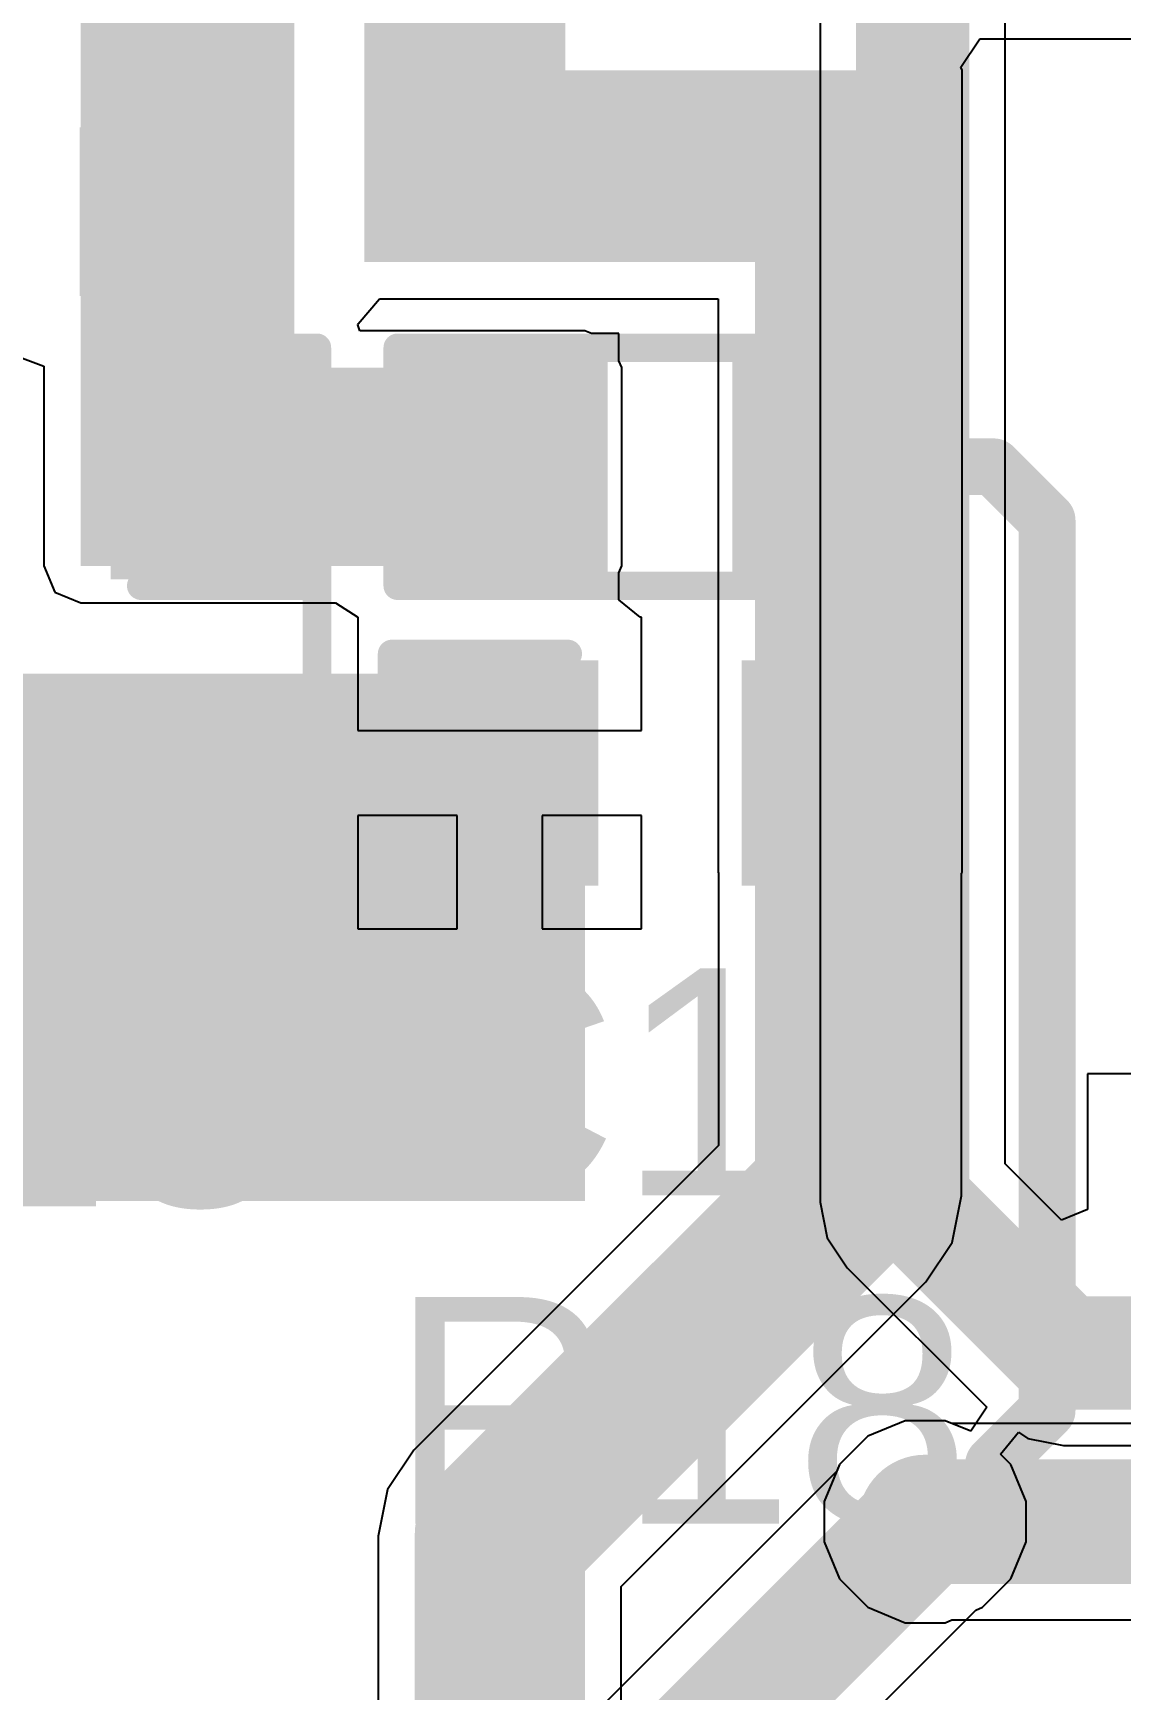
# Model space of a CAD drawing. Header units: millimetres. Extents: x -0.21 to 2.41, y -2.08 to 4.57.
# Drawn here: x 0.2542 to 0.446, y -1.4333 to -1.1411 of the extents above; entities that cross this region are included whole.
import ezdxf

# ---------------------------------------------------------------- set-up
doc = ezdxf.new("R2010")
doc.units = ezdxf.units.MM
doc.header["$MEASUREMENT"] = 0
for name, color, linetype in [('BottomLayer', 5, 'Continuous'), ('TopLayer', 1, 'Continuous'), ('TopOverlay', 2, 'Continuous'), ('TopPaste', 8, 'Continuous'), ('TopSolder', 216, 'Continuous'), ('ViaHoleLayer', 16, 'Continuous')]:
    doc.layers.add(name, color=color, linetype=linetype)
doc.styles.add('Arial', font='arial.ttf', dxfattribs={"height": 0.2})

# ---------------------------------------------------------------- blocks, each defined once
blk = doc.blocks.new('C___0603_37')
at = {"layer": 'TopLayer'}
for points in [[(-0.015, 0.0175), (-0.015, -0.0175), (-0.045, -0.0175), (-0.045, 0.0175)], [(0.045, 0.0175), (0.045, -0.0175), (0.015, -0.0175), (0.015, 0.0175)]]:
    blk.add_hatch(color=1, dxfattribs=at).paths.add_polyline_path(points)
at = {"layer": 'TopPaste'}
for points in [[(-0.015, 0.0175), (-0.015, -0.0175), (-0.045, -0.0175), (-0.045, 0.0175)], [(0.045, 0.0175), (0.045, -0.0175), (0.015, -0.0175), (0.015, 0.0175)]]:
    blk.add_hatch(color=8, dxfattribs=at).paths.add_polyline_path(points)
at = {"layer": 'TopSolder'}
for points in [[(-0.0126378, 0.0198622), (-0.0126378, -0.0198622), (-0.0473622, -0.0198622), (-0.0473622, 0.0198622)], [(0.0473622, 0.0198622), (0.0473622, -0.0198622), (0.0126378, -0.0198622), (0.0126378, 0.0198622)]]:
    blk.add_hatch(color=216, dxfattribs=at).paths.add_polyline_path(points)
at = {"layer": 'TopOverlay', "const_width": 0.005}
for points in [[(-0.049, 0.021), (-0.018, 0.021)], [(-0.049, -0.021), (-0.049, 0.021)], [(0.018, 0.021), (0.049, 0.021)], [(0.049, -0.021), (0.049, 0.021)], [(-0.049, -0.021), (-0.018, -0.021)], [(0.018, -0.021), (0.049, -0.021)]]:
    blk.add_lwpolyline(points, dxfattribs=at)
at = {"layer": 'TopOverlay', "const_width": 0.0025}
for points in [[(-0.05025, 0.021, 1), (-0.04775, 0.021, 1)], [(-0.05025, 0.021, 1), (-0.04775, 0.021, 1)], [(-0.01925, 0.021, 1), (-0.01675, 0.021, 1)], [(0.01675, 0.021, 1), (0.01925, 0.021, 1)], [(0.04775, 0.021, 1), (0.05025, 0.021, 1)], [(0.04775, 0.021, 1), (0.05025, 0.021, 1)], [(-0.05025, -0.021, 1), (-0.04775, -0.021, 1)], [(-0.05025, -0.021, 1), (-0.04775, -0.021, 1)], [(-0.01925, -0.021, 1), (-0.01675, -0.021, 1)], [(0.01675, -0.021, 1), (0.01925, -0.021, 1)], [(0.04775, -0.021, 1), (0.05025, -0.021, 1)], [(0.04775, -0.021, 1), (0.05025, -0.021, 1)]]:
    blk.add_lwpolyline(points, format="xyb", close=True, dxfattribs=at)
blk = doc.blocks.new('R___0603_83')
at = {"layer": 'TopLayer'}
for points in [[(-0.0149998, 0.0175001), (-0.0149998, -0.0174999), (-0.0449998, -0.0174999), (-0.0449998, 0.0175001)], [(0.0449998, 0.0174999), (0.0449998, -0.0175001), (0.0149998, -0.0175001), (0.0149998, 0.0174999)]]:
    blk.add_hatch(color=1, dxfattribs=at).paths.add_polyline_path(points)
at = {"layer": 'TopPaste'}
for points in [[(-0.0149998, 0.0175001), (-0.0149998, -0.0174999), (-0.0449998, -0.0174999), (-0.0449998, 0.0175001)], [(0.0449998, 0.0174999), (0.0449998, -0.0175001), (0.0149998, -0.0175001), (0.0149998, 0.0174999)]]:
    blk.add_hatch(color=8, dxfattribs=at).paths.add_polyline_path(points)
at = {"layer": 'TopSolder'}
for points in [[(-0.0109998, 0.0215001), (-0.0109998, -0.0214999), (-0.0489998, -0.0214999), (-0.0489998, 0.0215001)], [(0.0489998, 0.0214999), (0.0489998, -0.0215001), (0.0109998, -0.0215001), (0.0109998, 0.0214999)]]:
    blk.add_hatch(color=216, dxfattribs=at).paths.add_polyline_path(points)
at = {"layer": 'TopOverlay', "const_width": 0.005}
for points in [[(-0.0480001, 0.0210001), (-0.0480002, -0.021)], [(0.0480002, 0.021), (-0.0480001, 0.0210001)], [(0.0480002, 0.021), (0.0480001, -0.0210001)], [(0.0480001, -0.0210001), (-0.0480002, -0.021)]]:
    blk.add_lwpolyline(points, dxfattribs=at)
at = {"layer": 'TopOverlay', "const_width": 0.0025}
for points in [[(-0.0492501, 0.0210001, 1), (-0.0467501, 0.0210001, 1)], [(-0.0492501, 0.0210001, 1), (-0.0467501, 0.0210001, 1)], [(0.0467502, 0.021, 1), (0.0492502, 0.021, 1)], [(0.0467502, 0.021, 1), (0.0492502, 0.021, 1)], [(-0.0492502, -0.021, 1), (-0.0467502, -0.021, 1)], [(-0.0492502, -0.021, 1), (-0.0467502, -0.021, 1)], [(0.0467501, -0.0210001, 1), (0.0492501, -0.0210001, 1)], [(0.0467501, -0.0210001, 1), (0.0492501, -0.0210001, 1)]]:
    blk.add_lwpolyline(points, format="xyb", close=True, dxfattribs=at)
blk = doc.blocks.new('C___0402_105')
at = {"layer": 'TopLayer'}
for points in [[(-0.0275, -0.0125), (-0.0275, 0.0125), (-0.009499999999999998, 0.0125), (-0.009500000000000001, -0.0125)], [(0.009499999999999998, -0.0125), (0.009500000000000001, 0.0125), (0.0275, 0.0125), (0.0275, -0.0125)]]:
    blk.add_hatch(color=1, dxfattribs=at).paths.add_polyline_path(points)
at = {"layer": 'TopPaste'}
for points in [[(-0.0275, -0.0125), (-0.0275, 0.0125), (-0.009499999999999998, 0.0125), (-0.009500000000000001, -0.0125)], [(0.009499999999999998, -0.0125), (0.009500000000000001, 0.0125), (0.0275, 0.0125), (0.0275, -0.0125)]]:
    blk.add_hatch(color=8, dxfattribs=at).paths.add_polyline_path(points)
at = {"layer": 'TopSolder'}
for points in [[(-0.0298622, -0.0148622), (-0.0298622, 0.0148622), (-0.007137799999999999, 0.0148622), (-0.007137800000000001, -0.0148622)], [(0.007137799999999999, -0.0148622), (0.007137800000000001, 0.0148622), (0.0298622, 0.0148622), (0.0298622, -0.0148622)]]:
    blk.add_hatch(color=216, dxfattribs=at).paths.add_polyline_path(points)
at = {"layer": 'TopOverlay', "const_width": 0.005}
for points in [[(-0.031, 0.016), (-0.011, 0.016)], [(-0.031, -0.016), (-0.031, 0.016)], [(0.011, 0.016), (0.031, 0.016)], [(0.031, -0.016), (0.031, 0.016)], [(-0.031, -0.016), (-0.011, -0.016)], [(0.011, -0.016), (0.031, -0.016)]]:
    blk.add_lwpolyline(points, dxfattribs=at)
at = {"layer": 'TopOverlay', "const_width": 0.0025}
for points in [[(-0.03225, 0.016, 1), (-0.02975, 0.016, 1)], [(-0.03225, 0.016, 1), (-0.02975, 0.016, 1)], [(-0.01225, 0.016, 1), (-0.00975, 0.016, 1)], [(0.00975, 0.016, 1), (0.01225, 0.016, 1)], [(0.02975, 0.016, 1), (0.03225, 0.016, 1)], [(0.02975, 0.016, 1), (0.03225, 0.016, 1)], [(-0.03225, -0.016, 1), (-0.02975, -0.016, 1)], [(-0.03225, -0.016, 1), (-0.02975, -0.016, 1)], [(-0.01225, -0.016, 1), (-0.00975, -0.016, 1)], [(0.00975, -0.016, 1), (0.01225, -0.016, 1)], [(0.02975, -0.016, 1), (0.03225, -0.016, 1)], [(0.02975, -0.016, 1), (0.03225, -0.016, 1)]]:
    blk.add_lwpolyline(points, format="xyb", close=True, dxfattribs=at)
blk = doc.blocks.new('C___0603_107')
at = {"layer": 'TopLayer'}
for points in [[(-0.0150002, 0.0175001), (-0.0150002, -0.0174999), (-0.0450002, -0.0174999), (-0.0450002, 0.0175001)], [(0.0450002, 0.0174999), (0.0450002, -0.0175001), (0.0150002, -0.0175001), (0.0150002, 0.0174999)]]:
    blk.add_hatch(color=1, dxfattribs=at).paths.add_polyline_path(points)
at = {"layer": 'TopPaste'}
for points in [[(-0.0150002, 0.0175001), (-0.0150002, -0.0174999), (-0.0450002, -0.0174999), (-0.0450002, 0.0175001)], [(0.0450002, 0.0174999), (0.0450002, -0.0175001), (0.0150002, -0.0175001), (0.0150002, 0.0174999)]]:
    blk.add_hatch(color=8, dxfattribs=at).paths.add_polyline_path(points)
at = {"layer": 'TopSolder'}
for points in [[(-0.012638, 0.0198623), (-0.012638, -0.0198621), (-0.0473624, -0.0198621), (-0.0473624, 0.0198623)], [(0.0473624, 0.0198621), (0.0473624, -0.0198623), (0.012638, -0.0198623), (0.012638, 0.0198621)]]:
    blk.add_hatch(color=216, dxfattribs=at).paths.add_polyline_path(points)
at = {"layer": 'TopOverlay', "const_width": 0.005}
for points in [[(-0.049, 0.021), (-0.018, 0.0210002)], [(-0.049, 0.021), (-0.0489999, -0.021)], [(0.018, 0.0210001), (0.0489999, 0.021)], [(0.0489999, 0.021), (0.049, -0.021)], [(-0.0489999, -0.021), (-0.018, -0.0210001)], [(0.018, -0.0210002), (0.049, -0.021)]]:
    blk.add_lwpolyline(points, dxfattribs=at)
at = {"layer": 'TopOverlay', "const_width": 0.0025}
for points in [[(-0.05025, 0.021, 1), (-0.04775, 0.021, 1)], [(-0.05025, 0.021, 1), (-0.04775, 0.021, 1)], [(-0.01925, 0.0210002, 1), (-0.01675, 0.0210002, 1)], [(0.01675, 0.0210001, 1), (0.01925, 0.0210001, 1)], [(0.0477499, 0.021, 1), (0.0502499, 0.021, 1)], [(0.0477499, 0.021, 1), (0.0502499, 0.021, 1)], [(-0.0502499, -0.021, 1), (-0.0477499, -0.021, 1)], [(-0.0502499, -0.021, 1), (-0.0477499, -0.021, 1)], [(-0.01925, -0.0210001, 1), (-0.01675, -0.0210001, 1)], [(0.01675, -0.0210002, 1), (0.01925, -0.0210002, 1)], [(0.04775, -0.021, 1), (0.05025, -0.021, 1)], [(0.04775, -0.021, 1), (0.05025, -0.021, 1)]]:
    blk.add_lwpolyline(points, format="xyb", close=True, dxfattribs=at)

msp = doc.modelspace()

# ---------------------------------------------------------------- hatches: boundary and pattern name
at = {"layer": 'BottomLayer'}
h = msp.add_hatch(color=5, dxfattribs=at)
edge = h.paths.add_edge_path()
edge.add_arc((0.2803414, -1.3260467), 0.011811, 0, 360)
h = msp.add_hatch(color=5, dxfattribs=at)
edge = h.paths.add_edge_path()
edge.add_arc((0.3303414, -1.3260467), 0.011811, 0, 360)
h = msp.add_hatch(color=5, dxfattribs=at)
edge = h.paths.add_edge_path()
edge.add_arc((0.4114989, -1.403617), 0.011811, 0, 360)
at = {"layer": 'TopLayer'}
for points in [[(0.2626248, -1.2350467), (0.3002784, -1.2350467), (0.3002784, -0.9590467), (0.2626248, -0.9590467)], [(0.3126248, -1.1725467), (0.348058, -1.1725467), (0.348058, -1.0770073), (0.3126248, -1.0770073)], [(0.3126248, -1.1814216), (0.4114992, -1.1814216), (0.4114992, -1.1476136), (0.3126248, -1.1476136)], [(0.3814989, -1.2890468), (0.4114993, -1.2890468), (0.4114993, -1.1476136), (0.3814989, -1.1476136)], [(0.2626248, -1.2350467), (0.3514992, -1.2350467), (0.3514992, -1.2000465), (0.2626248, -1.2000465)], [(0.2102784, -1.3470467), (0.3514988, -1.3470467), (0.3514988, -1.2540467), (0.2102784, -1.2540467)]]:
    msp.add_hatch(color=1, dxfattribs=at).paths.add_polyline_path(points)
h = msp.add_hatch(color=1, dxfattribs=at)
edge = h.paths.add_edge_path()
edge.add_arc((0.2803414, -1.3260467), 0.011811, 0, 360)
h = msp.add_hatch(color=1, dxfattribs=at)
edge = h.paths.add_edge_path()
edge.add_arc((0.3303414, -1.3260467), 0.011811, 0, 360)
h = msp.add_hatch(color=1, dxfattribs=at)
edge = h.paths.add_edge_path()
edge.add_arc((0.4114989, -1.403617), 0.011811, 0, 360)
at = {"layer": 'ViaHoleLayer'}
h = msp.add_hatch(color=16, dxfattribs=at)
edge = h.paths.add_edge_path()
edge.add_arc((0.2803414, -1.3260467), 0.0059055, 0, 360)
h = msp.add_hatch(color=16, dxfattribs=at)
edge = h.paths.add_edge_path()
edge.add_arc((0.3303414, -1.3260467), 0.0059055, 0, 360)
h = msp.add_hatch(color=16, dxfattribs=at)
edge = h.paths.add_edge_path()
edge.add_arc((0.4114989, -1.403617), 0.0059055, 0, 360)

# ---------------------------------------------------------------- linework, layer by layer
at = {"layer": 'BottomLayer'}
for p, q in [((0.3929649, -1.0572047), (0.3929649, -1.3472783)), ((0.4255919, -1.340521), (0.4255919, -1.0572047)), ((0.4544378, -1.3246284), (0.4401268, -1.3246284)), ((0.4401268, -1.3246284), (0.4401268, -1.348523)), ((0.4355074, -1.3504365), (0.4255919, -1.340521)), ((0.3929649, -1.3472783), (0.3942067, -1.3535212)), ((0.4401268, -1.348523), (0.4355074, -1.3504365)), ((0.3942067, -1.3535212), (0.397743, -1.3588137)), ((0.397743, -1.3588137), (0.4223509, -1.3834216)), ((0.4223509, -1.3834216), (0.4195186, -1.3876604)), ((0.4079561, -1.385806), (0.4014098, -1.3885176)), ((0.4150417, -1.385806), (0.4079561, -1.385806)), ((0.4195186, -1.3876604), (0.4150417, -1.385806)), ((0.4247891, -1.3917187), (0.4279765, -1.387835)), ((0.4279765, -1.387835), (0.4296159, -1.3889304)), ((0.4014098, -1.3885176), (0.3963995, -1.3935279)), ((0.4296159, -1.3889304), (0.4358588, -1.3901722)), ((0.4358588, -1.3901722), (0.491304, -1.3901722)), ((0.3963995, -1.3935279), (0.3959215, -1.3946819)), ((0.4265983, -1.3935279), (0.4247891, -1.3917187)), ((0.4293099, -1.4000742), (0.4265983, -1.3935279)), ((0.3959215, -1.3946819), (0.3089999, -1.4816034)), ((0.4293099, -1.4071598), (0.4293099, -1.4000742)), ((0.4265983, -1.4137061), (0.4293099, -1.4071598)), ((0.421588, -1.4187164), (0.4265983, -1.4137061)), ((0.3385892, -1.5010393), (0.420434, -1.4191944)), ((0.420434, -1.4191944), (0.421588, -1.4187164))]:
    msp.add_line(p, q, dxfattribs=at)
for points, const_width in [([(0.4092784, -1.3472783), (0.4092784, -1.0500467)], 0.02), ([(0.4092784, -1.3472783), (0.4358588, -1.3738587)], 0.02), ([(0.4358588, -1.3738587), (0.5792902, -1.3738587)], 0.02), ([(0.3212562, -1.4938597), (0.4114989, -1.403617)], 0.022)]:
    msp.add_lwpolyline(points, dxfattribs=dict(at, const_width=const_width))
for points, const_width in [([(0.4042784, -1.3472783, 1), (0.4142784, -1.3472783, 1)], 0.01), ([(0.4042784, -1.3472783, 1), (0.4142784, -1.3472783, 1)], 0.01), ([(0.4308588, -1.3738587, 1), (0.4408588, -1.3738587, 1)], 0.01), ([(0.4308588, -1.3738587, 1), (0.4408588, -1.3738587, 1)], 0.01), ([(0.4059989, -1.403617, 1), (0.4169989, -1.403617, 1)], 0.011)]:
    msp.add_lwpolyline(points, format="xyb", close=True, dxfattribs=dict(at, const_width=const_width))
at = {"layer": 'TopLayer'}
for p, q in [((0.4177654, -1.1470624), (0.4211063, -1.1420623)), ((0.4211063, -1.1420623), (0.4516248, -1.1420623)), ((0.4179937, -1.1476136), (0.4177654, -1.1470624)), ((0.4179937, -1.2890468), (0.4179937, -1.1476136)), ((0.3115459, -1.1923513), (0.3153248, -1.187916)), ((0.3153248, -1.187916), (0.3750045, -1.187916)), ((0.3750045, -1.187916), (0.3750045, -1.2890468)), ((0.3115011, -1.1925354), (0.3115459, -1.1923513)), ((0.3118095, -1.1935521), (0.3115011, -1.1925354)), ((0.3514993, -1.1935521), (0.3118095, -1.1935521)), ((0.3526929, -1.1940465), (0.3514993, -1.1935521)), ((0.3574993, -1.1940465), (0.3526929, -1.1940465)), ((0.3574993, -1.1988529), (0.3574993, -1.1940465)), ((0.2509713, -1.1978894), (0.2561237, -1.1998082)), ((0.2561237, -1.1998082), (0.2561304, -1.1999008)), ((0.2561304, -1.1999008), (0.2561304, -1.2350467)), ((0.3579937, -1.2000465), (0.3574993, -1.1988529)), ((0.3579937, -1.2350467), (0.3579937, -1.2000465)), ((0.2561304, -1.2350467), (0.2580326, -1.2396389)), ((0.3574993, -1.2362403), (0.3579937, -1.2350467)), ((0.3574993, -1.2390465), (0.3574993, -1.2362403)), ((0.2580326, -1.2396389), (0.2626248, -1.2415411)), ((0.2626248, -1.2415411), (0.3075367, -1.2415411)), ((0.3075367, -1.2415411), (0.3114988, -1.2440467)), ((0.3574994, -1.2410465), (0.3574993, -1.2390465)), ((0.3612567, -1.2440466), (0.3574994, -1.2410465)), ((0.3114988, -1.2440467), (0.3114989, -1.2465412)), ((0.3614989, -1.2440466), (0.3612567, -1.2440466)), ((0.3614989, -1.2640467), (0.3614989, -1.2440466)), ((0.3114989, -1.2465412), (0.3114989, -1.2640467)), ((0.3114989, -1.2640467), (0.3364988, -1.2640467)), ((0.3364988, -1.2640467), (0.3614989, -1.2640467)), ((0.3289988, -1.2790467), (0.3114989, -1.2790467)), ((0.3114989, -1.2790467), (0.3114989, -1.2990466)), ((0.3289988, -1.2990466), (0.3289988, -1.2790467)), ((0.3614989, -1.2790467), (0.3439988, -1.2790467)), ((0.3439988, -1.2790467), (0.3439988, -1.2990466)), ((0.3614989, -1.2990466), (0.3614989, -1.2790467)), ((0.3750045, -1.2890468), (0.3750879, -1.2892481)), ((0.3750879, -1.2892481), (0.3750879, -1.3372889)), ((0.4179107, -1.2892472), (0.4179937, -1.2890468)), ((0.4179107, -1.3461578), (0.4179107, -1.2892472)), ((0.3114989, -1.2990466), (0.3289988, -1.2990466)), ((0.3439988, -1.2990466), (0.3614989, -1.2990466)), ((0.3750879, -1.3372889), (0.3213588, -1.3910181)), ((0.4162809, -1.3543516), (0.4179107, -1.3461578)), ((0.4116395, -1.3612979), (0.4162809, -1.3543516)), ((0.3579103, -1.415027), (0.4116395, -1.3612979)), ((0.4079561, -1.385806), (0.4014098, -1.3885176)), ((0.4150417, -1.385806), (0.4079561, -1.385806)), ((0.4161957, -1.386284), (0.4150417, -1.385806)), ((0.4504171, -1.386284), (0.4161957, -1.386284)), ((0.4014098, -1.3885176), (0.3963995, -1.3935279)), ((0.3213588, -1.3910181), (0.3167173, -1.3979644)), ((0.3963995, -1.3935279), (0.3936879, -1.4000742)), ((0.3167173, -1.3979644), (0.3150875, -1.4061582)), ((0.3936879, -1.4000742), (0.3936879, -1.4071598)), ((0.3150875, -1.4061582), (0.3150875, -1.4961583)), ((0.3936879, -1.4071598), (0.3963995, -1.4137061)), ((0.3963995, -1.4137061), (0.4014098, -1.4187164)), ((0.3579103, -1.4872895), (0.3579103, -1.415027)), ((0.4014098, -1.4187164), (0.4079561, -1.421428)), ((0.4079561, -1.421428), (0.4150417, -1.421428)), ((0.4150417, -1.421428), (0.4161957, -1.42095)), ((0.4161957, -1.42095), (0.4575967, -1.42095))]:
    msp.add_line(p, q, dxfattribs=at)
for points, const_width in [([(0.3964993, -1.3461578), (0.3964993, -1.2715468)], 0.03), ([(0.3364989, -1.4061582), (0.3964993, -1.3461578)], 0.03), ([(0.3364989, -1.4961583), (0.3364989, -1.4061582)], 0.03), ([(0.4114989, -1.403617), (0.4575967, -1.403617)], 0.022)]:
    msp.add_lwpolyline(points, dxfattribs=dict(at, const_width=const_width))
for points, const_width in [([(0.3889993, -1.2715468, 1), (0.4039993, -1.2715468, 1)], 0.015), ([(0.3889993, -1.3461578, 1), (0.4039993, -1.3461578, 1)], 0.015), ([(0.3889993, -1.3461578, 1), (0.4039993, -1.3461578, 1)], 0.015), ([(0.3289989, -1.4061582, 1), (0.3439989, -1.4061582, 1)], 0.015), ([(0.3289989, -1.4061582, 1), (0.3439989, -1.4061582, 1)], 0.015), ([(0.4059989, -1.403617, 1), (0.4169989, -1.403617, 1)], 0.011)]:
    msp.add_lwpolyline(points, format="xyb", close=True, dxfattribs=dict(at, const_width=const_width))
at = {"layer": 'TopOverlay'}
for points, const_width in [([(0.4144993, -1.2175466), (0.4235466, -1.2175466)], 0.01), ([(0.4235466, -1.2175466), (0.433, -1.227)], 0.01), ([(0.433, -1.384), (0.433, -1.227)], 0.01), ([(0.3042784, -1.317182), (0.3042784, -1.2385467)], 0.005), ([(0.4235466, -1.3934534), (0.433, -1.384)], 0.01)]:
    msp.add_lwpolyline(points, dxfattribs=dict(at, const_width=const_width))
for points, const_width in [([(0.4119993, -1.2175466, 1), (0.4169993, -1.2175466, 1)], 0.005), ([(0.4210466, -1.2175466, 1), (0.4260466, -1.2175466, 1)], 0.005), ([(0.4210466, -1.2175466, 1), (0.4260466, -1.2175466, 1)], 0.005), ([(0.4305, -1.227, 1), (0.4355, -1.227, 1)], 0.005), ([(0.4305, -1.227, 1), (0.4355, -1.227, 1)], 0.005), ([(0.3030284, -1.2385467, 1), (0.3055284, -1.2385467, 1)], 0.0025), ([(0.3030284, -1.317182, 1), (0.3055284, -1.317182, 1)], 0.0025), ([(0.4305, -1.384, 1), (0.4355, -1.384, 1)], 0.005), ([(0.4305, -1.384, 1), (0.4355, -1.384, 1)], 0.005), ([(0.4210466, -1.3934534, 1), (0.4260466, -1.3934534, 1)], 0.005)]:
    msp.add_lwpolyline(points, format="xyb", close=True, dxfattribs=dict(at, const_width=const_width))

# ---------------------------------------------------------------- block references
for name, p in [('C___0402_105', (0.2552784, -1.1725467)), ('C___0603_37', (0.2552784, -1.2175467)), ('C___0603_107', (0.3664991, -1.2715467))]:
    msp.add_blockref(name, p)
at = {"rotation": 180}
msp.add_blockref('R___0603_83', (0.3664991, -1.2175466), dxfattribs=at)

# ---------------------------------------------------------------- texts
at = {"layer": 'TopOverlay', "style": 'Arial'}
for s, height, p in [('C17', 0.037, (0.194765, -1.291494)), ('C14', 0.04, (0.3170162, -1.3460337)), ('C23', 0.04, (0.1966839, -1.3479935)), ('R18', 0.04, (0.3170162, -1.4039935))]:
    msp.add_text(s, height=height, dxfattribs=at).set_placement(p)

doc.saveas('drawing.dxf')
